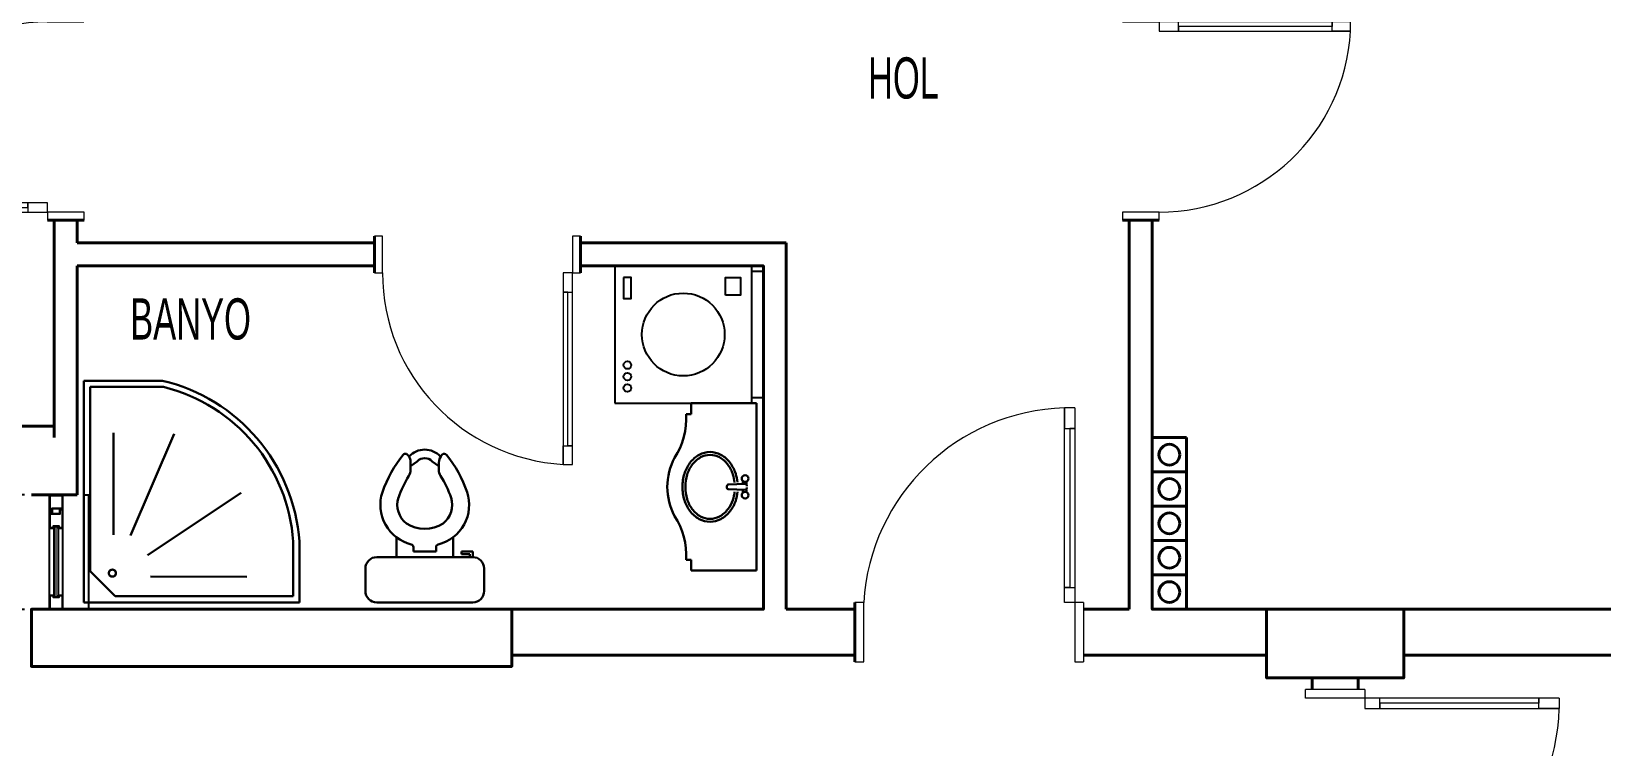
# Model space of a CAD drawing. Header units: millimetres. Extents: x 52 to 4690, y 30 to 1580.
# Drawn here: x 2387 to 3074, y 820 to 1132 of the extents above; entities that cross this region are included whole.
import ezdxf

# ---------------------------------------------------------------- set-up
doc = ezdxf.new("R2010")
doc.units = ezdxf.units.MM
doc.layers.add('14_ISLAK_MEKAN_TEFRİŞ', color=134, linetype='Continuous')
for name, color, linetype, lineweight in [('CAM', 253, 'Continuous', 15), ('duvar_40', 45, 'Continuous', 40), ('PENC_25', 74, 'Continuous', 25), ('TEF', 145, 'Continuous', 30), ('yazı', 253, 'Continuous', 20)]:
    doc.layers.add(name, color=color, linetype=linetype, lineweight=lineweight)
doc.styles.add('ARIAL', font='Arial')

# ---------------------------------------------------------------- blocks, each defined once
blk = doc.blocks.new('C1')
at = {"layer": 'duvar_40', "linetype": 'ByBlock'}
for p, q in [((2410.118257, 1139.85143), (2394.118164, 1139.85143)), ((2407.118336, 1139.851426), (2397.118336, 1139.851426)), ((2407.11758, 1139.862948), (2407.11758, 1139.85143)), ((2407.11758, 1139.85143), (2407.11758, 1139.862948)), ((2410.162841, 1049.85143), (2394.162748, 1049.85143)), ((2397.16292, 1049.851426), (2407.16292, 1049.851426))]:
    blk.add_line(p, q, dxfattribs=at)
at = {"layer": 'PENC_25', "lineweight": 20}
for p, q in [((2410.118308, 1139.85143), (2394.118164, 1139.85143)), ((2394.118164, 1139.85143), (2394.118164, 1136.378852)), ((2410.118257, 1136.378852), (2410.118257, 1139.85143)), ((2394.118164, 1136.378852), (2410.118257, 1136.378852)), ((2310.439342, 1057.324009), (2310.439342, 1053.324009)), ((2410.162841, 1053.324009), (2394.162748, 1053.324009)), ((2394.162748, 1053.324009), (2394.162748, 1049.85143)), ((2410.162841, 1049.85143), (2410.162841, 1053.324009)), ((2394.162748, 1049.85143), (2410.162892, 1049.85143))]:
    blk.add_line(p, q, dxfattribs=at)
at = {"layer": 'PENC_25', "lineweight": 20, "flags": 128}
blk.add_lwpolyline([(2310.439342, 1053.324009), (2394.162748, 1053.324009), (2394.162748, 1057.324009), (2310.439342, 1057.324009), (2318.511778, 1057.324009), (2318.511778, 1053.324009), (2318.511778, 1055.324009), (2385.600845, 1055.324009), (2385.600845, 1057.324009), (2385.600845, 1053.324009)], dxfattribs=at)
at = {"layer": 'PENC_25', "lineweight": 20}
blk.add_arc((2394.106862, 1052.576763), 83.80209, 89.992273, 176.752553, dxfattribs=at)
blk = doc.blocks.new('C2')
at = {"layer": 'duvar_40', "linetype": 'ByBlock'}
for p, q in [((2537.151374, 1039.806118), (2537.162892, 1039.806118)), ((2537.162892, 1039.806118), (2537.151374, 1039.806118)), ((2537.162892, 1042.806795), (2537.162892, 1026.806702)), ((2537.162897, 1039.806874), (2537.162897, 1029.806874)), ((2627.162892, 1042.851379), (2627.162892, 1026.851286)), ((2627.162897, 1029.851458), (2627.162897, 1039.851458))]:
    blk.add_line(p, q, dxfattribs=at)
at = {"layer": 'PENC_25', "lineweight": 20}
for p, q in [((2537.162892, 1042.806846), (2537.162892, 1026.806702)), ((2540.63547, 1042.806795), (2537.162892, 1042.806795)), ((2540.63547, 1026.806702), (2540.63547, 1042.806795)), ((2623.690313, 1042.851379), (2623.690313, 1026.851286)), ((2627.162892, 1042.851379), (2623.690313, 1042.851379)), ((2627.162892, 1026.851286), (2627.162892, 1042.85143)), ((2537.162892, 1026.806702), (2540.63547, 1026.806702)), ((2623.690313, 1026.851286), (2627.162892, 1026.851286)), ((2619.690313, 943.12788), (2623.690313, 943.12788))]:
    blk.add_line(p, q, dxfattribs=at)
at = {"layer": 'PENC_25', "lineweight": 20, "flags": 128}
blk.add_lwpolyline([(2623.690313, 943.12788), (2623.690313, 1026.851286), (2619.690313, 1026.851286), (2619.690313, 943.12788), (2619.690313, 951.200316), (2623.690313, 951.200316), (2621.690313, 951.200316), (2621.690313, 1018.289383), (2619.690313, 1018.289383), (2623.690313, 1018.289383)], dxfattribs=at)
at = {"layer": 'PENC_25', "lineweight": 20}
blk.add_arc((2624.437559, 1026.7954), 83.80209, 179.992273, 266.752553, dxfattribs=at)
blk = doc.blocks.new('C5')
at = {"layer": 'duvar_40', "linetype": 'ByBlock'}
for p, q in [((2864.162943, 1139.85143), (2880.163036, 1139.85143)), ((2877.162864, 1139.851435), (2867.162864, 1139.851435)), ((2864.207527, 1049.85143), (2880.20762, 1049.85143)), ((2867.207448, 1049.851435), (2877.207448, 1049.851435)), ((2867.208204, 1049.839912), (2867.208204, 1049.85143)), ((2867.208204, 1049.85143), (2867.208204, 1049.839912))]:
    blk.add_line(p, q, dxfattribs=at)
at = {"layer": 'PENC_25', "lineweight": 20}
for p, q in [((2880.163036, 1139.85143), (2864.162892, 1139.85143)), ((2864.162943, 1139.85143), (2864.162943, 1136.378852)), ((2880.163036, 1136.378852), (2880.163036, 1139.85143)), ((2864.162943, 1136.378852), (2880.163036, 1136.378852)), ((2963.886442, 1132.378852), (2963.886442, 1136.378852)), ((2880.20762, 1053.324009), (2864.207527, 1053.324009)), ((2864.207527, 1053.324009), (2864.207527, 1049.85143)), ((2880.20762, 1049.85143), (2880.20762, 1053.324009)), ((2864.207476, 1049.85143), (2880.20762, 1049.85143))]:
    blk.add_line(p, q, dxfattribs=at)
at = {"layer": 'PENC_25', "lineweight": 20, "flags": 128}
blk.add_lwpolyline([(2963.886442, 1136.378852), (2880.163036, 1136.378852), (2880.163036, 1132.378852), (2963.886442, 1132.378852), (2955.814006, 1132.378852), (2955.814006, 1136.378852), (2955.814006, 1134.378852), (2888.724939, 1134.378852), (2888.724939, 1132.378852), (2888.724939, 1136.378852)], dxfattribs=at)
at = {"layer": 'PENC_25', "lineweight": 20}
blk.add_arc((2880.218922, 1137.126097), 83.80209, 269.992273, 356.752553, dxfattribs=at)
blk = doc.blocks.new('D1')
at = {"layer": 'CAM', "flags": 128}
for points in [[(2396.954375, 885.126653), (2396.954375, 916.012431), (2397.454375, 916.012431), (2397.454375, 885.126653)], [(2398.454375, 885.126653), (2398.454375, 916.012431), (2398.954375, 916.012431), (2398.954375, 885.126653)]]:
    blk.add_lwpolyline(points, close=True, dxfattribs=at)
at = {"layer": 'duvar_40', "linetype": 'ByBlock', "flags": 128}
for points in [[(2387.162858, 929.85143), (2407.162858, 929.85143)], [(2387.162892, 879.85143), (2387.162858, 879.85143)], [(2387.162858, 879.85143), (2407.162858, 879.85143)], [(2407.162858, 879.85143), (2407.162892, 879.85143)]]:
    blk.add_lwpolyline(points, dxfattribs=at)
at = {"layer": 'PENC_25'}
for p, q in [((2394.954373, 915.312431), (2394.954373, 885.826653)), ((2400.954377, 885.826653), (2400.954377, 915.312431))]:
    blk.add_line(p, q, dxfattribs=at)
at = {"layer": 'PENC_25', "flags": 128}
for points in [[(2384.162858, 929.85143), (2382.245892, 929.85143), (2382.245892, 879.85143), (2384.162858, 879.85143)], [(2410.162858, 929.85143), (2412.162858, 929.85143), (2412.162858, 879.85143), (2410.162858, 879.85143)]]:
    blk.add_lwpolyline(points, dxfattribs=at)
for points in [[(2400.954377, 929.85143), (2394.954373, 929.85143)], [(2394.954373, 929.85143), (2394.954373, 921.826647), (2396.454375, 921.826647), (2396.454375, 923.826648), (2400.954377, 923.826648), (2400.954377, 929.85143), (2397.954375, 929.85143)], [(2395.154373, 929.42665), (2395.154373, 922.026647), (2396.254375, 922.026647), (2396.254375, 924.026648), (2400.754377, 924.026648), (2400.754377, 929.42665), (2399.154375, 929.42665), (2396.754375, 929.42665)], [(2400.954377, 915.312431), (2400.954377, 923.526648), (2399.454375, 923.526648), (2399.454375, 921.526647), (2394.954373, 921.526647), (2394.954373, 915.312431), (2396.954375, 915.312431), (2396.954375, 916.012431), (2398.954375, 916.012431), (2398.954375, 915.312431)], [(2400.754377, 915.512431), (2400.754377, 923.326648), (2399.654375, 923.326648), (2399.654375, 921.326647), (2395.154373, 921.326647), (2395.154373, 915.512431), (2396.754375, 915.512431), (2396.754375, 916.212431), (2399.154375, 916.212431), (2399.154375, 915.512431)], [(2394.954373, 885.826653), (2394.954373, 879.85143), (2400.954377, 879.85143), (2400.954377, 885.826653), (2398.954375, 885.826653), (2398.954375, 885.126653), (2396.954375, 885.126653), (2396.954375, 885.826653)], [(2395.154373, 885.626653), (2395.154373, 880.02665), (2400.754377, 880.02665), (2400.754377, 885.626653), (2399.154375, 885.626653), (2399.154375, 884.926653), (2396.754375, 884.926653), (2396.754375, 885.626653)], [(2400.954377, 879.85143), (2394.954373, 879.85143), (2394.954373, 879.85143)]]:
    blk.add_lwpolyline(points, close=True, dxfattribs=at)
blk = doc.blocks.new('F1')
at = {"layer": 'duvar_40', "linetype": 'ByBlock'}
blk.add_line((2747.162892, 856.835426), (2747.162892, 882.835444), dxfattribs=at)
blk.add_line((2747.162892, 856.835426), (2747.162892, 882.835444), dxfattribs=at)
at = {"layer": 'PENC_25', "lineweight": 20}
for p, q in [((2751.021312, 882.835444), (2747.162892, 882.835444)), ((2747.162892, 882.835444), (2747.162892, 856.835426)), ((2751.021312, 882.835444), (2747.162892, 882.835444)), ((2747.162892, 882.835444), (2747.162892, 856.835426)), ((2751.021312, 856.835426), (2751.021312, 882.835444)), ((2751.021312, 856.835426), (2751.021312, 882.835444)), ((2847.162892, 882.851448), (2843.304471, 882.851448)), ((2843.304471, 882.851448), (2843.304471, 856.85143)), ((2847.162892, 882.851448), (2847.162892, 856.835426)), ((2747.162892, 856.835426), (2751.021312, 856.835426)), ((2747.162892, 856.835426), (2751.021312, 856.835426)), ((2843.304471, 856.85143), (2847.162892, 856.85143))]:
    blk.add_line(p, q, dxfattribs=at)
at = {"layer": 'PENC_25', "lineweight": 20, "flags": 128}
for points in [[(2843.304471, 967.765771), (2843.304471, 882.851448), (2838.860027, 882.851448), (2838.860027, 967.765771), (2838.860027, 958.796398), (2843.304471, 958.796398), (2841.082249, 958.796398), (2841.082249, 889.322389), (2838.860027, 889.322389), (2843.304471, 889.322389)], [(2843.304471, 967.765771), (2838.860027, 967.765771)]]:
    blk.add_lwpolyline(points, dxfattribs=at)
at = {"layer": 'PENC_25', "lineweight": 20}
blk.add_arc((2841.373405, 877.277811), 90.522859, 91.591029, 176.480123, dxfattribs=at)
blk = doc.blocks.new('F2')
at = {"layer": 'duvar_40', "linetype": 'ByBlock'}
blk.add_line((2944.162892, 744.85143), (2970.162909, 744.85143), dxfattribs=at)
blk.add_line((2944.162892, 744.85143), (2970.162909, 744.85143), dxfattribs=at)
at = {"layer": 'PENC_25', "lineweight": 20}
for p, q in [((2970.178914, 844.85143), (2944.162892, 844.85143)), ((2944.178896, 840.99301), (2944.178896, 844.85143)), ((2970.178914, 844.85143), (2970.178914, 840.99301)), ((2970.178914, 840.99301), (2944.178896, 840.99301)), ((2944.162892, 748.709851), (2970.162909, 748.709851)), ((2944.162892, 744.85143), (2944.162892, 748.709851)), ((2944.162892, 748.709851), (2970.162909, 748.709851)), ((2944.162892, 744.85143), (2944.162892, 748.709851)), ((2970.162909, 748.709851), (2970.162909, 744.85143)), ((2970.162909, 748.709851), (2970.162909, 744.85143)), ((2970.162909, 744.85143), (2944.162892, 744.85143)), ((2970.162909, 744.85143), (2944.162892, 744.85143))]:
    blk.add_line(p, q, dxfattribs=at)
at = {"layer": 'PENC_25', "lineweight": 20, "flags": 128}
for points in [[(3055.093237, 840.99301), (2970.178914, 840.99301), (2970.178914, 836.548565), (3055.093237, 836.548565), (3046.123863, 836.548565), (3046.123863, 840.99301), (3046.123863, 838.770788), (2976.649855, 838.770788), (2976.649855, 836.548565), (2976.649855, 840.99301)], [(3055.093237, 840.99301), (3055.093237, 836.548565)]]:
    blk.add_lwpolyline(points, dxfattribs=at)
at = {"layer": 'PENC_25', "lineweight": 20}
blk.add_arc((2964.605277, 839.061943), 90.522859, 273.519877, 358.408971, dxfattribs=at)
blk = doc.blocks.new('cc20')
at = {"layer": '14_ISLAK_MEKAN_TEFRİŞ'}
for p, q in [((1742.369819, -368.612928), (1682.369819, -368.612928)), ((1682.369819, -368.612928), (1682.369819, -428.612928)), ((1742.369819, -428.612928), (1742.369819, -368.612928)), ((1682.369819, -428.612928), (1742.369819, -428.612928)), ((1684.90983, -428.612928), (1684.90983, -433.612928)), ((1684.90983, -433.612928), (1734.90983, -433.612928)), ((1734.90983, -433.612928), (1739.90983, -433.612928))]:
    blk.add_line(p, q, dxfattribs=at)
at = {"layer": '14_ISLAK_MEKAN_TEFRİŞ', "flags": 128}
for points in [[(1737.220816, -372.507007), (1728.120789, -372.507007), (1728.120789, -375.879618), (1737.220816, -375.879618)], [(1729.622102, -417.062859), (1737.209566, -417.062859), (1737.209566, -423.576721), (1729.622102, -423.576721)]]:
    blk.add_lwpolyline(points, close=True, dxfattribs=at)
blk.add_lwpolyline([(1739.90983, -433.612928), (1739.90983, -428.612928)], dxfattribs=at)
at = {"layer": '14_ISLAK_MEKAN_TEFRİŞ'}
for centre, radius in [((1688.999124, -374.193312), 1.686306), ((1693.999124, -374.193312), 1.686306), ((1698.999124, -374.193312), 1.686306), ((1712.369819, -398.612928), 18.080866)]:
    blk.add_circle(centre, radius, dxfattribs=at)
blk = doc.blocks.new('çkjnknkşfdnlkgndf')
at = {"layer": 'TEF'}
for p, q in [((56758.243028, 9826.360294), (56645.968399, 9826.360294)), ((56645.968399, 9826.360294), (56645.968399, 9710.943363)), ((56662.168399, 9823.120294), (56649.208399, 9810.160294)), ((56755.003028, 9823.120294), (56662.168399, 9823.120294)), ((56755.003028, 9823.120294), (56755.003028, 9794.72164)), ((56758.243028, 9826.360294), (56758.243028, 9794.72164)), ((56680.588888, 9812.964487), (56730.868861, 9813.012172)), ((56649.208399, 9810.160294), (56649.208399, 9714.183363)), ((56679.072801, 9801.73324), (56727.868837, 9769.257045)), ((56661.399103, 9791.16435), (56661.399103, 9738.133657)), ((56670.260015, 9791.553283), (56692.976703, 9738.555378)), ((56686.810155, 9710.943363), (56645.968399, 9710.943363)), ((56649.208399, 9714.183363), (56687.454791, 9714.183363))]:
    blk.add_line(p, q, dxfattribs=at)
at = {"layer": 'TEF', "const_width": 1.215, "flags": 128}
blk.add_lwpolyline([(56662.583533, 9811.152973, 1), (56658.938533, 9811.152973, 1)], format="xyb", close=True, dxfattribs=at)
at = {"layer": 'TEF'}
for centre, radius, start, end in [((56665.627355, 9801.347177), 92.852359, 283.18725, 355.908147), ((56665.951873, 9800.81389), 89.259306, 283.939898, 356.086326)]:
    blk.add_arc(centre, radius, start, end, dxfattribs=at)
blk = doc.blocks.new('affgh')
at = {"layer": 'TEF'}
for p, q in [((32521.628584, -20959.195972), (32521.628584, -20893.355399)), ((32547.380756, -20893.355399), (32521.628584, -20893.355399)), ((32547.380756, -20897.662161), (32547.380756, -20893.355399)), ((32547.380756, -20897.662161), (32549.325487, -20897.662161)), ((32547.380756, -20897.662161), (32549.325487, -20897.662161)), ((32525.570276, -20925.182399), (32525.570276, -20924.325354)), ((32525.570276, -20925.182399), (32525.570276, -20924.325354)), ((32532.789478, -20925.353808), (32525.984613, -20925.125263)), ((32532.789478, -20925.353808), (32525.984613, -20925.125263)), ((32526.991673, -20925.01099), (32526.991673, -20924.211082)), ((32526.991673, -20925.01099), (32526.991673, -20924.211082)), ((32525.570276, -20927.368972), (32525.570276, -20928.226016)), ((32525.570276, -20927.368972), (32525.570276, -20928.226016)), ((32532.789478, -20927.197563), (32525.984613, -20927.426108)), ((32532.789478, -20927.197563), (32525.984613, -20927.426108)), ((32526.991673, -20927.54038), (32526.991673, -20928.340288)), ((32526.991673, -20927.54038), (32526.991673, -20928.340288)), ((32549.325487, -20954.88921), (32547.380756, -20954.88921)), ((32547.380756, -20959.195972), (32547.380756, -20954.88921)), ((32549.325487, -20954.88921), (32547.380756, -20954.88921)), ((32547.380756, -20959.195972), (32521.628584, -20959.195972))]:
    blk.add_line(p, q, dxfattribs=at)
at = {"layer": 'TEF', "flags": 128}
for points in [[(32529.127136, -20928.14876, 0.04853), (32529.814459, -20931.467374, 0.085783), (32531.998633, -20935.742261, 0.10607), (32535.643423, -20938.912936, 0.126822), (32539.899744, -20940.010177, 0.126822), (32544.156065, -20938.912936, 0.10607), (32547.800855, -20935.742261, 0.085783), (32549.985029, -20931.467374, 0.075445), (32550.772883, -20926.275685, 0.075445), (32549.985029, -20921.083996, 0.085783), (32547.800855, -20916.809109, 0.10607), (32544.156065, -20913.638435, 0.126822), (32539.899744, -20912.541193, 0.126822), (32535.643423, -20913.638435, 0.105479), (32532.01481, -20916.787592, 0.091386), (32529.818449, -20920.751094, 0.05171), (32529.106046, -20924.290054, 0.05171)], [(32529.127136, -20928.14876, 0.04853), (32529.814459, -20931.467374, 0.085783), (32531.998633, -20935.742261, 0.10607), (32535.643423, -20938.912936, 0.126822), (32539.899744, -20940.010177, 0.126822), (32544.156065, -20938.912936, 0.10607), (32547.800855, -20935.742261, 0.085783), (32549.985029, -20931.467374, 0.075445), (32550.772883, -20926.275685, 0.075445), (32549.985029, -20921.083996, 0.085783), (32547.800855, -20916.809109, 0.10607), (32544.156065, -20913.638435, 0.126822), (32539.899744, -20912.541193, 0.126822), (32535.643423, -20913.638435, 0.105479), (32532.01481, -20916.787592, 0.091386), (32529.818449, -20920.751094, 0.05171), (32529.106046, -20924.290054, 0.05171)], [(32530.265102, -20928.026254, 0.04853), (32530.907472, -20931.127819, 0.085783), (32532.914266, -20935.055537, 0.10607), (32536.196755, -20937.911039, 0.126822), (32539.899744, -20938.865636, 0.126822), (32543.602733, -20937.911039, 0.10607), (32546.885222, -20935.055537, 0.085783), (32548.892017, -20931.127819, 0.075445), (32549.628342, -20926.275685, 0.075445), (32548.892017, -20921.423552, 0.085783), (32546.885222, -20917.495834, 0.10607), (32543.602733, -20914.640332, 0.126822), (32539.899744, -20913.685734, 0.126822), (32536.196755, -20914.640332, 0.10607), (32532.914266, -20917.495834, 0.091652), (32530.907472, -20921.103475, 0.051517), (32530.245391, -20924.398988, 0.046971)], [(32530.265102, -20928.026254, 0.04853), (32530.907472, -20931.127819, 0.085783), (32532.914266, -20935.055537, 0.10607), (32536.196755, -20937.911039, 0.126822), (32539.899744, -20938.865636, 0.126822), (32543.602733, -20937.911039, 0.10607), (32546.885222, -20935.055537, 0.085783), (32548.892017, -20931.127819, 0.075445), (32549.628342, -20926.275685, 0.075445), (32548.892017, -20921.423552, 0.085783), (32546.885222, -20917.495834, 0.10607), (32543.602733, -20914.640332, 0.126822), (32539.899744, -20913.685734, 0.126822), (32536.196755, -20914.640332, 0.10607), (32532.914266, -20917.495834, 0.091652), (32530.907472, -20921.103475, 0.051517), (32530.245391, -20924.398988, 0.046971)]]:
    blk.add_lwpolyline(points, format="xyb", dxfattribs=at)
at = {"layer": 'TEF'}
for centre in [(32526.123041, -20923.01122), (32526.123041, -20923.01122), (32526.123041, -20929.540151), (32526.123041, -20929.540151)]:
    blk.add_circle(centre, 1.314135, dxfattribs=at)
for centre, radius, start, end in [((32577.900589, -20899.286656), 28.62124, 176.746236, 212.893546), ((32532.106538, -20926.350984), 24.622806, 0.175216, 27.897271), ((32526.333393, -20925.978613), 0.921876, 112.230732, 182.424419), ((32526.333393, -20925.978613), 0.921876, 112.230732, 182.424419), ((32532.440698, -20926.207158), 0.921876, 357.575581, 67.769268), ((32532.440698, -20926.207158), 0.921876, 357.575581, 67.769268), ((32526.333393, -20926.572757), 0.921876, 177.575581, 247.769268), ((32526.333393, -20926.572757), 0.921876, 177.575581, 247.769268), ((32532.440698, -20926.344212), 0.921876, 292.230732, 2.424419), ((32532.440698, -20926.344212), 0.921876, 292.230732, 2.424419), ((32532.106538, -20926.200386), 24.622806, 332.102729, 359.824784), ((32577.900589, -20953.264715), 28.62124, 147.106454, 183.253764), ((32577.900589, -20953.264715), 28.62124, 147.106454, 183.253764)]:
    blk.add_arc(centre, radius, start, end, dxfattribs=at)
blk = doc.blocks.new('ö_nklnlşfdndfnşnklm')
at = {"layer": 'TEF'}
for p, q in [((55887.708381, 10361.082379), (55841.99727, 10361.082379)), ((55836.619492, 10355.704601), (55836.619492, 10344.949046)), ((55893.086159, 10344.949046), (55893.086159, 10355.704601)), ((55841.99727, 10339.571268), (55887.708381, 10339.571268)), ((55851.408381, 10330.160157), (55851.408381, 10339.571268)), ((55859.475048, 10336.882379), (55859.475048, 10334.8249)), ((55870.230603, 10336.882379), (55859.475048, 10336.882379)), ((55870.230603, 10334.8249), (55870.230603, 10336.882379)), ((55878.29727, 10330.160157), (55878.29727, 10339.571268)), ((55882.330603, 10336.882379), (55882.330603, 10338.226823)), ((55882.330603, 10338.226823), (55886.363937, 10338.226823)), ((55887.708381, 10336.882379), (55882.330603, 10336.882379)), ((55886.363937, 10338.226823), (55886.363937, 10339.571268)), ((55887.708381, 10339.571268), (55887.708381, 10336.882379)), ((55858.130603, 10298.077512), (55858.130603, 10294.591908)), ((55861.283094, 10294.045599), (55858.130603, 10296.382189)), ((55868.422557, 10294.045599), (55871.575048, 10296.382189)), ((55871.575048, 10298.077512), (55871.575048, 10294.692432))]:
    blk.add_line(p, q, dxfattribs=at)
for centre, radius, start, end in [((55841.99727, 10355.704601), 5.377778, 90, 180), ((55887.708381, 10355.704601), 5.377778, 0, 90), ((55841.99727, 10344.949046), 5.377778, 180, 270), ((55887.708381, 10344.949046), 5.377778, 270, 0), ((55863.105048, 10314.699046), 19.387056, 103.883364, 198.183653), ((55858.130603, 10334.8249), 1.344444, 283.883364, 0), ((55871.575048, 10334.8249), 1.344444, 180, 256.116636), ((55866.600603, 10314.699046), 19.387056, 341.816347, 76.116636), ((55864.852826, 10309.675938), 16.450886, 57.797266, 122.202734), ((55863.105048, 10314.699046), 11.320389, 127.108298, 198.183653), ((55866.600603, 10314.699046), 11.320389, 341.816347, 52.891702), ((55901.825048, 10328.815712), 52.526624, 199.440035, 212.062492), ((55827.880603, 10328.815712), 52.526624, 327.937508, 340.559965), ((55901.825048, 10328.815712), 60.593291, 199.440035, 218.734582), ((55827.880603, 10328.815712), 60.593291, 321.334991, 340.559965), ((55852.752826, 10298.077512), 5.377778, 0, 32.062492), ((55876.952826, 10298.077512), 5.377778, 147.937508, 180), ((55855.607813, 10291.742904), 1.344444, 218.734582, 315.060102), ((55852.752826, 10294.591908), 5.377778, 315.060102, 0), ((55864.852826, 10298.789786), 10.307407, 223.602819, 316.397181), ((55864.852826, 10297.445341), 4.929629, 223.602819, 316.397181), ((55876.952826, 10294.692432), 5.377778, 180, 225.837529), ((55874.142821, 10291.799051), 1.344444, 225.837529, 321.334991)]:
    blk.add_arc(centre, radius, start, end, dxfattribs=at)

msp = doc.modelspace()

# ---------------------------------------------------------------- linework, layer by layer
at = {"layer": 'duvar_40', "linetype": 'ByBlock'}
for p, q in [((2397.162892, 954.85143), (2397.162892, 1049.85143)), ((2407.162892, 1049.85143), (2407.162892, 1039.85143)), ((2867.162892, 879.85143), (2867.162892, 1049.85143)), ((2407.162892, 1039.85143), (2537.162892, 1039.85143)), ((2627.162892, 1039.85143), (2717.162892, 1039.85143)), ((2717.162892, 1039.85143), (2717.162892, 879.85143)), ((2407.162892, 1029.85143), (2407.162858, 929.85143)), ((2537.162892, 1029.85143), (2407.162892, 1029.85143)), ((2087.162892, 959.85143), (2397.162892, 959.85143)), ((2717.162892, 879.85143), (2747.162892, 879.85143)), ((2847.162892, 879.85143), (2867.162892, 879.85143)), ((2877.162892, 879.85143), (2927.16246, 879.85143)), ((2597.162912, 859.85143), (2747.162892, 859.85143)), ((2847.162892, 859.85143), (2927.16246, 859.85143)), ((3147.162892, 859.85143), (2987.162582, 859.851404)), ((2947.162892, 849.85143), (2947.162892, 844.85143)), ((2967.162892, 849.85143), (2967.162892, 844.85143))]:
    msp.add_line(p, q, dxfattribs=at)
at = {"layer": 'duvar_40', "linetype": 'ByBlock', "flags": 128}
for points in [[(2877.162892, 1049.85143), (2877.162892, 879.85143)], [(2597.162912, 879.85143), (2707.162892, 879.85143), (2707.162892, 1029.85143), (2627.162892, 1029.85143)], [(2892.162928, 954.85138), (2892.162928, 939.85138), (2877.162928, 939.85138), (2877.162928, 954.85138), (2892.162928, 954.85138)], [(2892.162928, 939.851387), (2892.162928, 924.851387), (2877.162928, 924.851387), (2877.162928, 939.851387), (2892.162928, 939.851387)], [(2892.162919, 924.851394), (2892.162919, 909.851394), (2877.162919, 909.851394), (2877.162919, 924.851394), (2892.162919, 924.851394)], [(2892.162916, 909.851416), (2892.162916, 894.851416), (2877.162916, 894.851416), (2877.162916, 909.851416), (2892.162916, 909.851416)], [(2892.162913, 894.851438), (2892.162913, 879.851438), (2877.162913, 879.851438), (2877.162913, 894.851438), (2892.162913, 894.851438)], [(2387.162858, 854.85143), (2597.162912, 854.85143), (2597.162912, 879.85143), (2387.162858, 879.85143), (2387.162858, 854.85143)], [(2927.16246, 849.85143), (2987.162582, 849.851404), (2987.162582, 879.851404), (2927.16246, 879.85143), (2927.16246, 849.85143)], [(2987.162582, 879.851404), (3382.162892, 879.85143)]]:
    msp.add_lwpolyline(points, dxfattribs=at)
for points in [[(2387.163133, 879.851446), (2597.163111, 879.851446), (2597.163111, 854.85147), (2387.163133, 854.85147)], [(2387.163133, 879.851446), (2597.162813, 879.851446), (2597.162813, 854.85147), (2387.163133, 854.85147)], [(2927.163035, 879.851446), (2987.163455, 879.851446), (2987.163455, 849.851534), (2927.163035, 849.851534)], [(2927.163035, 879.851446), (2987.163157, 879.851446), (2987.163157, 849.851534), (2927.163035, 849.851534)]]:
    msp.add_lwpolyline(points, close=True, dxfattribs=at)
at = {"layer": 'duvar_40', "linetype": 'ByBlock'}
for centre in [(2884.662928, 947.35138), (2884.662928, 932.351387), (2884.662919, 917.351394), (2884.662916, 902.351416), (2884.662913, 887.351438)]:
    msp.add_circle(centre, 4.53413, dxfattribs=at)

# ---------------------------------------------------------------- block references
for name in ['C1', 'C5', 'C2', 'F1', 'D1', 'F2']:
    msp.add_blockref(name, (0, 0))
at = {"rotation": 90}
msp.add_blockref('cc20', (2273.549964, -712.518388), dxfattribs=at)
at = {"layer": 'TEF', "linetype": 'ByBlock', "rotation": 180}
for name, p, xscale, yscale, zscale in [('çkjnknkşfdnlkgndf', (-45104.031185, 9125.125387), -0.838792, 0.838792, 0.838792), ('ö_nklnlşfdndfnşnklm', (-48766.58743, 10402.077274), -0.918748, 0.918748, 0.918748)]:
    msp.add_blockref(name, p, dxfattribs=dict(at, xscale=xscale, yscale=yscale, zscale=zscale))
at = {"layer": 'TEF', "xscale": 1.111111, "yscale": 1.111111, "zscale": 1.111111, "rotation": 180}
msp.add_blockref('affgh', (38839.305764, -22318.132246), dxfattribs=at)

# ---------------------------------------------------------------- texts
at = {"layer": 'yazı', "style": 'ARIAL', "width": 0.6}
for s, p in [('HOL', (2752.920874, 1102.928439, -6562.999728)), ('BANYO', (2430.32199, 997.650561))]:
    msp.add_text(s, height=18, dxfattribs=at).set_placement(p)

doc.saveas('drawing.dxf')
